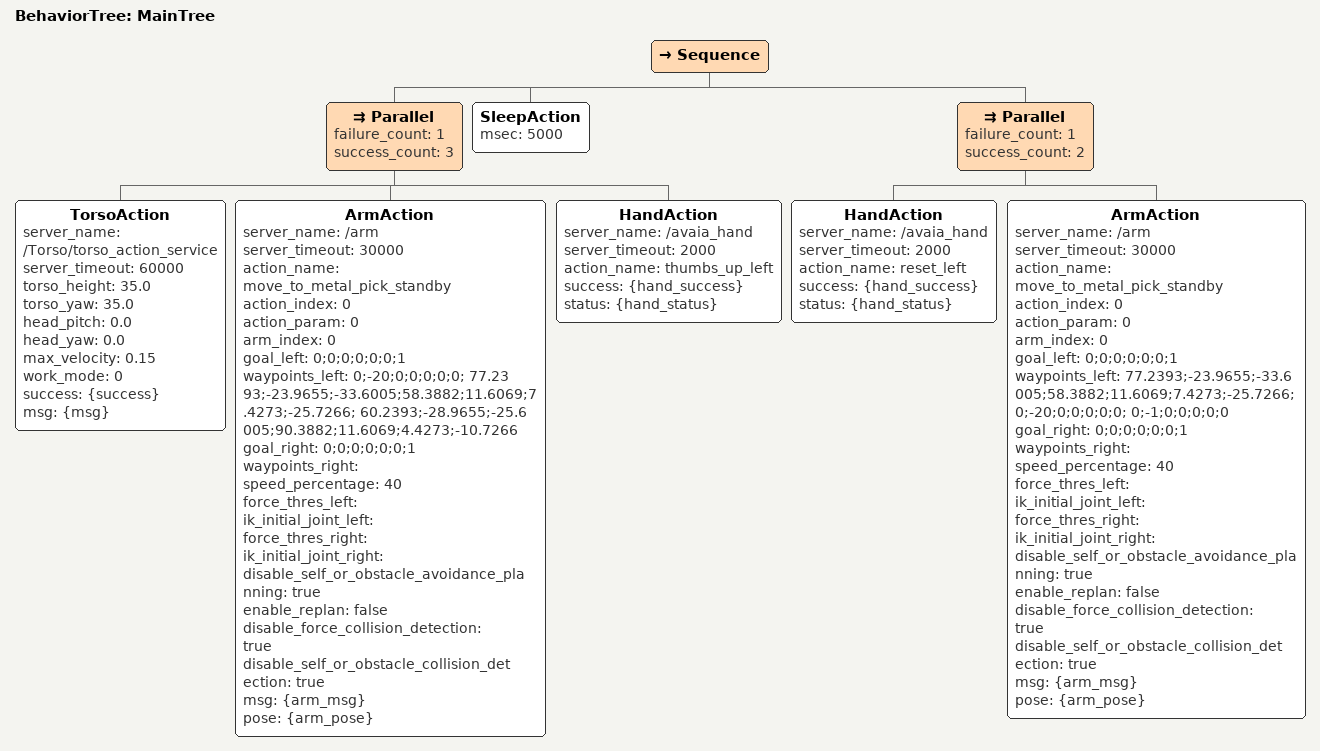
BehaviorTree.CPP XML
<?xml version="1.0" encoding="UTF-8"?>
<root BTCPP_format="4"
      main_tree_to_execute="MainTree">
    <BehaviorTree ID="MainTree">
            <Sequence>
                <Parallel failure_count="1"
                          success_count="3">
                        <TorsoAction server_name="/Torso/torso_action_service"
                                server_timeout="60000"
                                torso_height="35.0"
                                torso_yaw="35.0"
                                head_pitch="0.0"
                                head_yaw="0.0"
                                max_velocity="0.15"
                                work_mode="0"
                                success="{success}"
                                msg="{msg}"/>
                        <ArmAction server_name="/arm"
                                server_timeout="30000"
                                action_name="move_to_metal_pick_standby"
                                action_index="0"
                                action_param="0"
                                arm_index="0"
                                goal_left="0;0;0;0;0;0;1"
                                waypoints_left="0;-20;0;0;0;0;0;
                                                77.2393;-23.9655;-33.6005;58.3882;11.6069;7.4273;-25.7266;
                                                60.2393;-28.9655;-25.6005;90.3882;11.6069;4.4273;-10.7266"
                                goal_right="0;0;0;0;0;0;1"
                                waypoints_right=""
                                speed_percentage="40"
                                force_thres_left=""
                                ik_initial_joint_left=""
                                force_thres_right=""
                                ik_initial_joint_right=""
                                disable_self_or_obstacle_avoidance_planning="true"
                                enable_replan="false"
                                disable_force_collision_detection="true"
                                disable_self_or_obstacle_collision_detection="true"
                                msg="{arm_msg}"
                                pose="{arm_pose}"/>
                        <HandAction server_name="/avaia_hand"
                                        server_timeout="2000"
                                        action_name="thumbs_up_left"
                                        success="{hand_success}"
                                        status="{hand_status}"/>
                </Parallel>

                <SleepAction msec="5000"/>

                <Parallel failure_count="1"
                          success_count="2">
                        <HandAction server_name="/avaia_hand"
                                        server_timeout="2000"
                                        action_name="reset_left"
                                        success="{hand_success}"
                                        status="{hand_status}"/>

                        <ArmAction server_name="/arm"
                                server_timeout="30000"
                                action_name="move_to_metal_pick_standby"
                                action_index="0"
                                action_param="0"
                                arm_index="0"
                                goal_left="0;0;0;0;0;0;1"
                                waypoints_left="77.2393;-23.9655;-33.6005;58.3882;11.6069;7.4273;-25.7266;
                                                0;-20;0;0;0;0;0;
                                                0;-1;0;0;0;0;0"
                                goal_right="0;0;0;0;0;0;1"
                                waypoints_right=""
                                speed_percentage="40"
                                force_thres_left=""
                                ik_initial_joint_left=""
                                force_thres_right=""
                                ik_initial_joint_right=""
                                disable_self_or_obstacle_avoidance_planning="true"
                                enable_replan="false"
                                disable_force_collision_detection="true"
                                disable_self_or_obstacle_collision_detection="true"
                                msg="{arm_msg}"
                                pose="{arm_pose}"/>
                </Parallel>
            </Sequence>
    </BehaviorTree>
</root>
